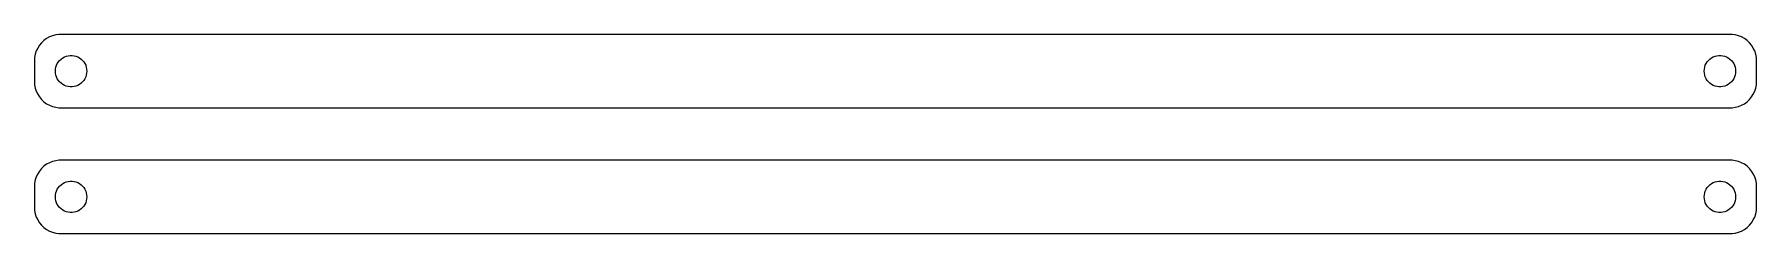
# Model space of a CAD drawing. Header units: metres. Extents: x -164 to 164, y 41 to 79.
import ezdxf

# ---------------------------------------------------------------- set-up
doc = ezdxf.new("R2010")
doc.units = ezdxf.units.M

msp = doc.modelspace()

# ---------------------------------------------------------------- linework, layer by layer
for p, q in [((-159.814, 78.9901), (-160.437, 78.9114)), ((159.814, 78.9901), (-159.814, 78.9901)), ((160.437, 78.9114), (159.814, 78.9901)), ((-164.149, 75.8406), (-164.343, 75.2434)), ((-163.882, 76.4088), (-164.149, 75.8406)), ((-163.545, 76.9389), (-163.882, 76.4088)), ((-163.145, 77.4227), (-163.545, 76.9389)), ((-162.687, 77.8526), (-163.145, 77.4227)), ((-162.179, 78.2216), (-162.687, 77.8526)), ((-161.629, 78.5241), (-162.179, 78.2216)), ((-161.045, 78.7553), (-161.629, 78.5241)), ((-160.437, 78.9114), (-161.045, 78.7553)), ((161.045, 78.7553), (160.437, 78.9114)), ((161.629, 78.5241), (161.045, 78.7553)), ((162.179, 78.2216), (161.629, 78.5241)), ((162.687, 77.8526), (162.179, 78.2216)), ((163.145, 77.4227), (162.687, 77.8526)), ((163.545, 76.9389), (163.145, 77.4227)), ((163.882, 76.4088), (163.545, 76.9389)), ((164.149, 75.8406), (163.882, 76.4088)), ((164.343, 75.2434), (164.149, 75.8406)), ((-164.461, 74.6267), (-164.5, 74)), ((-164.5, 74), (-164.5, 70)), ((-164.343, 75.2434), (-164.461, 74.6267)), ((-160.476, 72.376), (-160.406, 72.7461)), ((-160.406, 72.7461), (-160.289, 73.1044)), ((-160.289, 73.1044), (-160.129, 73.4453)), ((-160.129, 73.4453), (-159.927, 73.7634)), ((-159.927, 73.7634), (-159.687, 74.0536)), ((-159.687, 74.0536), (-159.412, 74.3115)), ((-159.412, 74.3115), (-159.107, 74.533)), ((-159.107, 74.533), (-158.777, 74.7145)), ((-158.777, 74.7145), (-158.427, 74.8532)), ((-158.427, 74.8532), (-158.062, 74.9469)), ((-158.062, 74.9469), (-157.688, 74.9941)), ((-157.688, 74.9941), (-157.312, 74.9941)), ((-157.312, 74.9941), (-156.938, 74.9469)), ((-156.938, 74.9469), (-156.573, 74.8532)), ((-156.573, 74.8532), (-156.223, 74.7145)), ((-156.223, 74.7145), (-155.893, 74.533)), ((-155.893, 74.533), (-155.588, 74.3115)), ((-155.588, 74.3115), (-155.313, 74.0536)), ((-155.313, 74.0536), (-155.073, 73.7634)), ((-155.073, 73.7634), (-154.871, 73.4453)), ((-154.871, 73.4453), (-154.711, 73.1044)), ((-154.711, 73.1044), (-154.594, 72.7461)), ((-154.594, 72.7461), (-154.524, 72.376)), ((154.524, 72.376), (154.594, 72.7461)), ((154.594, 72.7461), (154.711, 73.1044)), ((154.711, 73.1044), (154.871, 73.4453)), ((154.871, 73.4453), (155.073, 73.7634)), ((155.073, 73.7634), (155.313, 74.0536)), ((155.313, 74.0536), (155.588, 74.3115)), ((155.588, 74.3115), (155.893, 74.533)), ((155.893, 74.533), (156.223, 74.7145)), ((156.223, 74.7145), (156.573, 74.8532)), ((156.573, 74.8532), (156.938, 74.9469)), ((156.938, 74.9469), (157.312, 74.9941)), ((157.312, 74.9941), (157.688, 74.9941)), ((157.688, 74.9941), (158.062, 74.9469)), ((158.062, 74.9469), (158.427, 74.8532)), ((158.427, 74.8532), (158.777, 74.7145)), ((158.777, 74.7145), (159.107, 74.533)), ((159.107, 74.533), (159.412, 74.3115)), ((159.412, 74.3115), (159.687, 74.0536)), ((159.687, 74.0536), (159.927, 73.7634)), ((159.927, 73.7634), (160.129, 73.4453)), ((160.129, 73.4453), (160.289, 73.1044)), ((160.289, 73.1044), (160.406, 72.7461)), ((160.406, 72.7461), (160.476, 72.376)), ((164.461, 74.6267), (164.343, 75.2434)), ((164.5, 74), (164.461, 74.6267)), ((164.5, 70), (164.5, 74)), ((-164.5, 70), (-164.461, 69.3733)), ((-164.461, 69.3733), (-164.343, 68.7566)), ((-160.5, 72), (-160.476, 72.376)), ((-160.476, 71.624), (-160.5, 72)), ((-160.406, 71.2539), (-160.476, 71.624)), ((-160.289, 70.8956), (-160.406, 71.2539)), ((-160.129, 70.5547), (-160.289, 70.8956)), ((-159.927, 70.2366), (-160.129, 70.5547)), ((-159.687, 69.9464), (-159.927, 70.2366)), ((-159.412, 69.6885), (-159.687, 69.9464)), ((-159.107, 69.467), (-159.412, 69.6885)), ((-158.777, 69.2855), (-159.107, 69.467)), ((-158.427, 69.1468), (-158.777, 69.2855)), ((-158.062, 69.0531), (-158.427, 69.1468)), ((-156.573, 69.1468), (-156.938, 69.0531)), ((-156.223, 69.2855), (-156.573, 69.1468)), ((-155.893, 69.467), (-156.223, 69.2855)), ((-155.588, 69.6885), (-155.893, 69.467)), ((-155.313, 69.9464), (-155.588, 69.6885)), ((-155.073, 70.2366), (-155.313, 69.9464)), ((-154.871, 70.5547), (-155.073, 70.2366)), ((-154.711, 70.8956), (-154.871, 70.5547)), ((-154.594, 71.2539), (-154.711, 70.8956)), ((-154.524, 71.624), (-154.594, 71.2539)), ((-154.524, 72.376), (-154.5, 72)), ((-154.5, 72), (-154.524, 71.624)), ((154.5, 72), (154.524, 72.376)), ((154.524, 71.624), (154.5, 72)), ((154.594, 71.2539), (154.524, 71.624)), ((154.711, 70.8956), (154.594, 71.2539)), ((154.871, 70.5547), (154.711, 70.8956)), ((155.073, 70.2366), (154.871, 70.5547)), ((155.313, 69.9464), (155.073, 70.2366)), ((155.588, 69.6885), (155.313, 69.9464)), ((155.893, 69.467), (155.588, 69.6885)), ((156.223, 69.2855), (155.893, 69.467)), ((156.573, 69.1468), (156.223, 69.2855)), ((156.938, 69.0531), (156.573, 69.1468)), ((158.427, 69.1468), (158.062, 69.0531)), ((158.777, 69.2855), (158.427, 69.1468)), ((159.107, 69.467), (158.777, 69.2855)), ((159.412, 69.6885), (159.107, 69.467)), ((159.687, 69.9464), (159.412, 69.6885)), ((159.927, 70.2366), (159.687, 69.9464)), ((160.129, 70.5547), (159.927, 70.2366)), ((160.289, 70.8956), (160.129, 70.5547)), ((160.406, 71.2539), (160.289, 70.8956)), ((160.476, 71.624), (160.406, 71.2539)), ((160.476, 72.376), (160.5, 72)), ((160.5, 72), (160.476, 71.624)), ((164.343, 68.7566), (164.461, 69.3733)), ((164.461, 69.3733), (164.5, 70)), ((-164.343, 68.7566), (-164.149, 68.1594)), ((-164.149, 68.1594), (-163.882, 67.5912)), ((-163.882, 67.5912), (-163.545, 67.0611)), ((-163.545, 67.0611), (-163.145, 66.5773)), ((-163.145, 66.5773), (-162.687, 66.1474)), ((-162.687, 66.1474), (-162.179, 65.7784)), ((-157.688, 69.0059), (-158.062, 69.0531)), ((-157.312, 69.0059), (-157.688, 69.0059)), ((-156.938, 69.0531), (-157.312, 69.0059)), ((157.312, 69.0059), (156.938, 69.0531)), ((157.688, 69.0059), (157.312, 69.0059)), ((158.062, 69.0531), (157.688, 69.0059)), ((162.179, 65.7784), (162.687, 66.1474)), ((162.687, 66.1474), (163.145, 66.5773)), ((163.145, 66.5773), (163.545, 67.0611)), ((163.545, 67.0611), (163.882, 67.5912)), ((163.882, 67.5912), (164.149, 68.1594)), ((164.149, 68.1594), (164.343, 68.7566)), ((-162.179, 65.7784), (-161.629, 65.4759)), ((-161.629, 65.4759), (-161.045, 65.2447)), ((-161.045, 65.2447), (-160.437, 65.0886)), ((-160.437, 65.0886), (-159.814, 65.0099)), ((-159.814, 65.0099), (159.814, 65.0099)), ((159.814, 65.0099), (160.437, 65.0886)), ((160.437, 65.0886), (161.045, 65.2447)), ((161.045, 65.2447), (161.629, 65.4759)), ((161.629, 65.4759), (162.179, 65.7784)), ((-163.545, 52.9389), (-163.882, 52.4088)), ((-163.145, 53.4227), (-163.545, 52.9389)), ((-162.687, 53.8526), (-163.145, 53.4227)), ((-162.179, 54.2216), (-162.687, 53.8526)), ((-161.629, 54.5241), (-162.179, 54.2216)), ((-161.045, 54.7553), (-161.629, 54.5241)), ((-160.437, 54.9114), (-161.045, 54.7553)), ((-159.814, 54.9901), (-160.437, 54.9114)), ((159.814, 54.9901), (-159.814, 54.9901)), ((160.437, 54.9114), (159.814, 54.9901)), ((161.045, 54.7553), (160.437, 54.9114)), ((161.629, 54.5241), (161.045, 54.7553)), ((162.179, 54.2216), (161.629, 54.5241)), ((162.687, 53.8526), (162.179, 54.2216)), ((163.145, 53.4227), (162.687, 53.8526)), ((163.545, 52.9389), (163.145, 53.4227)), ((163.882, 52.4088), (163.545, 52.9389)), ((-164.461, 50.6267), (-164.5, 50)), ((-164.5, 50), (-164.5, 46)), ((-164.343, 51.2434), (-164.461, 50.6267)), ((-164.149, 51.8406), (-164.343, 51.2434)), ((-163.882, 52.4088), (-164.149, 51.8406)), ((-160.289, 49.1044), (-160.129, 49.4453)), ((-160.129, 49.4453), (-159.927, 49.7634)), ((-159.927, 49.7634), (-159.687, 50.0536)), ((-159.687, 50.0536), (-159.412, 50.3115)), ((-159.412, 50.3115), (-159.107, 50.533)), ((-159.107, 50.533), (-158.777, 50.7145)), ((-158.777, 50.7145), (-158.427, 50.8532)), ((-158.427, 50.8532), (-158.062, 50.9469)), ((-158.062, 50.9469), (-157.688, 50.9941)), ((-157.688, 50.9941), (-157.312, 50.9941)), ((-157.312, 50.9941), (-156.938, 50.9469)), ((-156.938, 50.9469), (-156.573, 50.8532)), ((-156.573, 50.8532), (-156.223, 50.7145)), ((-156.223, 50.7145), (-155.893, 50.533)), ((-155.893, 50.533), (-155.588, 50.3115)), ((-155.588, 50.3115), (-155.313, 50.0536)), ((-155.313, 50.0536), (-155.073, 49.7634)), ((-155.073, 49.7634), (-154.871, 49.4453)), ((-154.871, 49.4453), (-154.711, 49.1044)), ((154.711, 49.1044), (154.871, 49.4453)), ((154.871, 49.4453), (155.073, 49.7634)), ((155.073, 49.7634), (155.313, 50.0536)), ((155.313, 50.0536), (155.588, 50.3115)), ((155.588, 50.3115), (155.893, 50.533)), ((155.893, 50.533), (156.223, 50.7145)), ((156.223, 50.7145), (156.573, 50.8532)), ((156.573, 50.8532), (156.938, 50.9469)), ((156.938, 50.9469), (157.312, 50.9941)), ((157.312, 50.9941), (157.688, 50.9941)), ((157.688, 50.9941), (158.062, 50.9469)), ((158.062, 50.9469), (158.427, 50.8532)), ((158.427, 50.8532), (158.777, 50.7145)), ((158.777, 50.7145), (159.107, 50.533)), ((159.107, 50.533), (159.412, 50.3115)), ((159.412, 50.3115), (159.687, 50.0536)), ((159.687, 50.0536), (159.927, 49.7634)), ((159.927, 49.7634), (160.129, 49.4453)), ((160.129, 49.4453), (160.289, 49.1044)), ((164.149, 51.8406), (163.882, 52.4088)), ((164.343, 51.2434), (164.149, 51.8406)), ((164.461, 50.6267), (164.343, 51.2434)), ((164.5, 50), (164.461, 50.6267)), ((164.5, 46), (164.5, 50)), ((-160.5, 48), (-160.476, 48.376)), ((-160.476, 47.624), (-160.5, 48)), ((-160.476, 48.376), (-160.406, 48.7461)), ((-160.406, 47.2539), (-160.476, 47.624)), ((-160.406, 48.7461), (-160.289, 49.1044)), ((-160.289, 46.8956), (-160.406, 47.2539)), ((-160.129, 46.5547), (-160.289, 46.8956)), ((-159.927, 46.2366), (-160.129, 46.5547)), ((-159.687, 45.9464), (-159.927, 46.2366)), ((-155.073, 46.2366), (-155.313, 45.9464)), ((-154.871, 46.5547), (-155.073, 46.2366)), ((-154.711, 46.8956), (-154.871, 46.5547)), ((-154.711, 49.1044), (-154.594, 48.7461)), ((-154.594, 47.2539), (-154.711, 46.8956)), ((-154.594, 48.7461), (-154.524, 48.376)), ((-154.524, 47.624), (-154.594, 47.2539)), ((-154.524, 48.376), (-154.5, 48)), ((-154.5, 48), (-154.524, 47.624)), ((154.5, 48), (154.524, 48.376)), ((154.524, 47.624), (154.5, 48)), ((154.524, 48.376), (154.594, 48.7461)), ((154.594, 47.2539), (154.524, 47.624)), ((154.594, 48.7461), (154.711, 49.1044)), ((154.711, 46.8956), (154.594, 47.2539)), ((154.871, 46.5547), (154.711, 46.8956)), ((155.073, 46.2366), (154.871, 46.5547)), ((155.313, 45.9464), (155.073, 46.2366)), ((159.927, 46.2366), (159.687, 45.9464)), ((160.129, 46.5547), (159.927, 46.2366)), ((160.289, 46.8956), (160.129, 46.5547)), ((160.289, 49.1044), (160.406, 48.7461)), ((160.406, 47.2539), (160.289, 46.8956)), ((160.406, 48.7461), (160.476, 48.376)), ((160.476, 47.624), (160.406, 47.2539)), ((160.476, 48.376), (160.5, 48)), ((160.5, 48), (160.476, 47.624)), ((-164.5, 46), (-164.461, 45.3733)), ((-164.461, 45.3733), (-164.343, 44.7566)), ((-164.343, 44.7566), (-164.149, 44.1594)), ((-164.149, 44.1594), (-163.882, 43.5912)), ((-163.882, 43.5912), (-163.545, 43.0611)), ((-163.545, 43.0611), (-163.145, 42.5773)), ((-159.412, 45.6885), (-159.687, 45.9464)), ((-159.107, 45.467), (-159.412, 45.6885)), ((-158.777, 45.2855), (-159.107, 45.467)), ((-158.427, 45.1468), (-158.777, 45.2855)), ((-158.062, 45.0531), (-158.427, 45.1468)), ((-157.688, 45.0059), (-158.062, 45.0531)), ((-157.312, 45.0059), (-157.688, 45.0059)), ((-156.938, 45.0531), (-157.312, 45.0059)), ((-156.573, 45.1468), (-156.938, 45.0531)), ((-156.223, 45.2855), (-156.573, 45.1468)), ((-155.893, 45.467), (-156.223, 45.2855)), ((-155.588, 45.6885), (-155.893, 45.467)), ((-155.313, 45.9464), (-155.588, 45.6885)), ((155.588, 45.6885), (155.313, 45.9464)), ((155.893, 45.467), (155.588, 45.6885)), ((156.223, 45.2855), (155.893, 45.467)), ((156.573, 45.1468), (156.223, 45.2855)), ((156.938, 45.0531), (156.573, 45.1468)), ((157.312, 45.0059), (156.938, 45.0531)), ((157.688, 45.0059), (157.312, 45.0059)), ((158.062, 45.0531), (157.688, 45.0059)), ((158.427, 45.1468), (158.062, 45.0531)), ((158.777, 45.2855), (158.427, 45.1468)), ((159.107, 45.467), (158.777, 45.2855)), ((159.412, 45.6885), (159.107, 45.467)), ((159.687, 45.9464), (159.412, 45.6885)), ((163.145, 42.5773), (163.545, 43.0611)), ((163.545, 43.0611), (163.882, 43.5912)), ((163.882, 43.5912), (164.149, 44.1594)), ((164.149, 44.1594), (164.343, 44.7566)), ((164.343, 44.7566), (164.461, 45.3733)), ((164.461, 45.3733), (164.5, 46)), ((-163.145, 42.5773), (-162.687, 42.1474)), ((-162.687, 42.1474), (-162.179, 41.7784)), ((-162.179, 41.7784), (-161.629, 41.4759)), ((-161.629, 41.4759), (-161.045, 41.2447)), ((-161.045, 41.2447), (-160.437, 41.0886)), ((-160.437, 41.0886), (-159.814, 41.0099)), ((-159.814, 41.0099), (159.814, 41.0099)), ((159.814, 41.0099), (160.437, 41.0886)), ((160.437, 41.0886), (161.045, 41.2447)), ((161.045, 41.2447), (161.629, 41.4759)), ((161.629, 41.4759), (162.179, 41.7784)), ((162.179, 41.7784), (162.687, 42.1474)), ((162.687, 42.1474), (163.145, 42.5773))]:
    msp.add_line(p, q)

doc.saveas('drawing.dxf')
